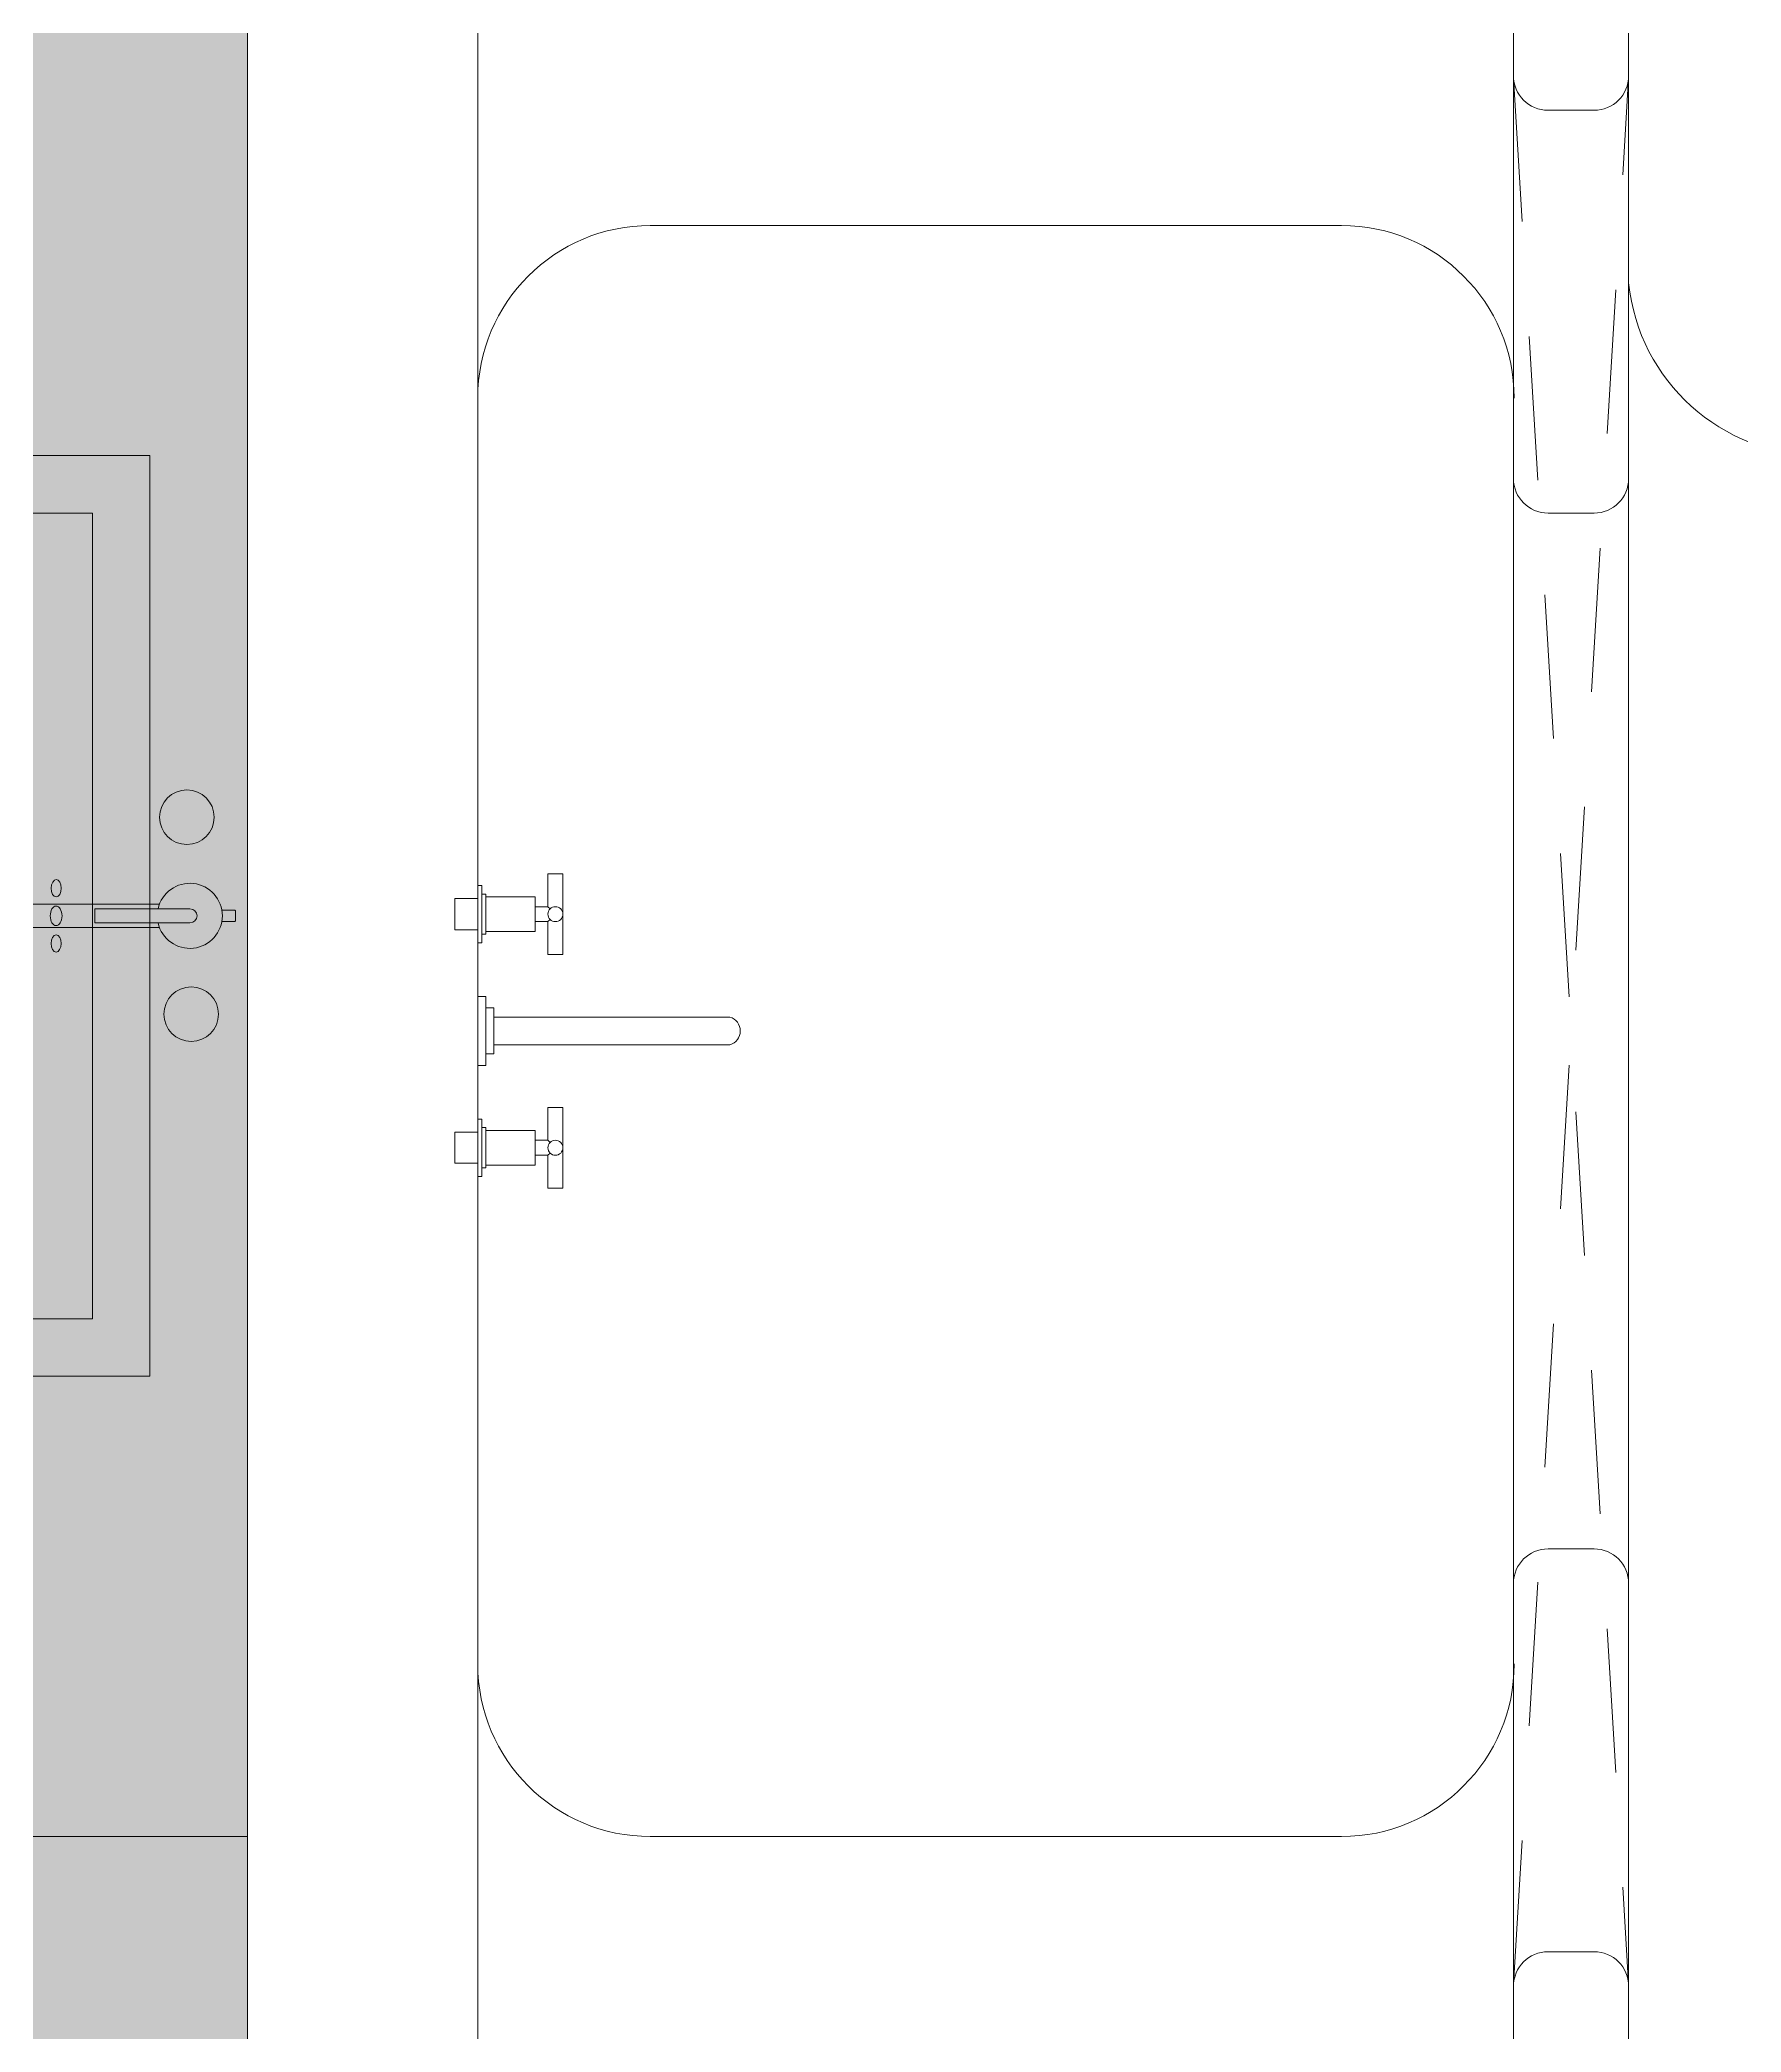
# Model space of a CAD drawing. Header units: metres. Extents: x 8 to 2416, y -346 to 476.
# Drawn here: x 214.881 to 216.36, y -175.583 to -173.852 of the extents above; entities that cross this region are included whole.
import ezdxf

# ---------------------------------------------------------------- set-up
doc = ezdxf.new("R2010")
doc.units = ezdxf.units.M
for name, pattern in [('0', [0]), ('DASHED', [0.75, 0.5, -0.25]), ('HIDDEN2', [0.1875, 0.125, -0.0625])]:
    doc.linetypes.add(name, pattern=pattern)
doc.layers.get('0').update_dxf_attribs({"color": 250, "linetype": '0', "lineweight": 20})
doc.layers.add('1', color=1, linetype='Continuous')
for name, color, linetype, lineweight in [('A-WALL', 250, 'Continuous', 20), ('baños', 140, 'Continuous', 0), ('muros bajitos', 252, 'Continuous', 5), ('PROYECCION', 9, 'DASHED', 0), ('SE-3', 253, 'Continuous', 5)]:
    doc.layers.add(name, color=color, linetype=linetype, lineweight=lineweight)
doc.styles.get("Standard").update_dxf_attribs({"font": 'arial.ttf', "height": 0.1875})

# ---------------------------------------------------------------- blocks, each defined once
blk = doc.blocks.new('A$C8d867532')
at = {"layer": 'baños', "linetype": 'Continuous'}
blk.add_line((0.0395, 0.4062, 0), (0.1223, 0.4062, 0.0004), dxfattribs=at)
at = {"layer": 'baños'}
for points in [[(0.0743, 0.8), (0.5243, 0.8), (0.5243, 0), (0.0743, 0)], [(0.1243, 0.75), (0.4743, 0.75), (0.4743, 0.05), (0.1243, 0.05)]]:
    blk.add_lwpolyline(points, close=True, dxfattribs=at)
at = {"layer": 'baños', "linetype": 'Continuous'}
blk.add_lwpolyline([(0.0672, 0.3939, -9.082434), (0.0672, 0.4062)], format="xyb", dxfattribs=at)
for points, elevation in [([(0.0114, 0.405), (0.0005, 0.405), (0, 0.4043), (0, 0.3957)], 0), ([(0.1223, 0.4062), (0.1223, 0.3939)], 0.0004), ([(0, 0.3957), (0.0005, 0.395), (0.0114, 0.395)], 0)]:
    blk.add_lwpolyline(points, dxfattribs=dict(at, elevation=elevation))
at = {"layer": 'baños', "linetype": 'Continuous', "elevation": 0}
for points in [[(0.0333, 0.4, -0.385153), (0.0395, 0.4062), (0.0395, 0.4062)], [(0.0333, 0.4, 0.385153), (0.0395, 0.3939), (0.0395, 0.3939)], [(0.0661, 0.4101), (0.1804, 0.4101, -0.363105), (0.1887, 0.4, -0.363105), (0.1804, 0.39), (0.0661, 0.39)]]:
    blk.add_lwpolyline(points, format="xyb", dxfattribs=at)
at = {"layer": 'baños', "linetype": 'Continuous', "extrusion": (1.31781e-06, -1, -8.43443e-26), "elevation": -0.3939}
blk.add_lwpolyline([(0.1223, 0.0004), (0.0395, 0)], close=True, dxfattribs=at)
at = {"layer": 'baños', "linetype": 'Continuous'}
for centre, radius in [((0.0422, 0.4857), 0.0237), ((0.2993, 0.4), 0.0317), ((0.2993, 0.4), 0.0159), ((0.0384, 0.3146), 0.0237)]:
    blk.add_circle(centre, radius, dxfattribs=at)
at = {"layer": 'baños', "linetype": 'Continuous', "extrusion": (3.61622e-27, 8.43443e-26, -1)}
for centre, major_axis, ratio in [((0.1557, 0.424), (0.00005, -0.0075), 0.581577), ((0.1558, 0.4), (0, -0.0085), 0.599546), ((0.1558, 0.376), (0.00005, -0.0075), 0.581577)]:
    blk.add_ellipse(centre, major_axis=major_axis, ratio=ratio, dxfattribs=at)
at = {"layer": 'baños', "linetype": 'Continuous', "flags": 8}
for tag, p in [('TRADENAME', (0.1887, 0.4, 0)), ('MODELNUMBER', (0.1887, 0.4, 0)), ('MATERIAL', (0.1888, 0.4, 0)), ('PRODUCT', (0.1888, 0.4, 0))]:
    blk.add_attdef(tag, p, '', height=0.0000254, rotation=270.0001, dxfattribs=at)
at = {"layer": 'baños', "linetype": 'Continuous'}
for tag, p in [('MATERIAL', (0.299, 0.3999)), ('PRODUCT', (0.299, 0.3999)), ('TRADENAME', (0.2991, 0.3999)), ('MODELNUMBER', (0.2991, 0.3999))]:
    blk.add_attdef(tag, p, '', height=0.0000254, rotation=90.0001, dxfattribs=at)
blk = doc.blocks.new('A$Ccb23abde')
at = {"layer": 'baños'}
for p, q in [((0.0485, 0.2482), (0.0215, 0.2482)), ((0.0215, 0.2482), (0.0215, 0.2282)), ((0.0485, 0.2282), (0.0485, 0.2482)), ((0.2515, 0.2482), (0.2245, 0.2482)), ((0.2245, 0.2482), (0.2245, 0.2282)), ((0.2515, 0.2282), (0.2515, 0.2482)), ((0.06, 0.2282), (0.01, 0.2282)), ((0.01, 0.2282), (0.01, 0.2247)), ((0.0215, 0.2282), (0.0485, 0.2282)), ((0.06, 0.2247), (0.06, 0.2282)), ((0.1665, 0.2282), (0.1065, 0.2282)), ((0.1065, 0.2282), (0.1065, 0.2212)), ((0.1665, 0.2212), (0.1665, 0.2282)), ((0.213, 0.2282), (0.263, 0.2282)), ((0.213, 0.2247), (0.213, 0.2282)), ((0.2245, 0.2282), (0.2515, 0.2282)), ((0.263, 0.2282), (0.263, 0.2247)), ((0.01, 0.2247), (0.0175, 0.2247)), ((0.0175, 0.2247), (0.0175, 0.2212)), ((0.0525, 0.2247), (0.0175, 0.2247)), ((0.0175, 0.2212), (0.02, 0.2212)), ((0.02, 0.2212), (0.02, 0.1782)), ((0.02, 0.2212), (0.05, 0.2212)), ((0.05, 0.1782), (0.05, 0.2212)), ((0.05, 0.2212), (0.0525, 0.2212)), ((0.0525, 0.2212), (0.0525, 0.2247)), ((0.0525, 0.2247), (0.06, 0.2247)), ((0.1065, 0.2212), (0.1665, 0.2212)), ((0.1565, 0.2212), (0.1165, 0.2212)), ((0.1165, 0.2212), (0.1165, 0.2142)), ((0.1165, 0.2142), (0.1565, 0.2142)), ((0.1485, 0.2142), (0.1245, 0.2142)), ((0.1245, 0.2142), (0.1245, 0.0091)), ((0.1485, 0.0091), (0.1485, 0.2142)), ((0.1565, 0.2142), (0.1565, 0.2212)), ((0.2205, 0.2247), (0.213, 0.2247)), ((0.2205, 0.2212), (0.2205, 0.2247)), ((0.2205, 0.2247), (0.2555, 0.2247)), ((0.223, 0.2212), (0.2205, 0.2212)), ((0.223, 0.1782), (0.223, 0.2212)), ((0.253, 0.2212), (0.223, 0.2212)), ((0.253, 0.2212), (0.253, 0.1782)), ((0.2555, 0.2212), (0.253, 0.2212)), ((0.2555, 0.2247), (0.2555, 0.2212)), ((0.263, 0.2247), (0.2555, 0.2247)), ((0.02, 0.1782), (0.0285, 0.1782)), ((0.0285, 0.1782), (0.0285, 0.1672)), ((0.0285, 0.1782), (0.0415, 0.1782)), ((0.0415, 0.1672), (0.0415, 0.1782)), ((0.0415, 0.1782), (0.05, 0.1782)), ((0.2315, 0.1782), (0.223, 0.1782)), ((0.2315, 0.1672), (0.2315, 0.1782)), ((0.2445, 0.1782), (0.2315, 0.1782)), ((0.2445, 0.1782), (0.2445, 0.1672)), ((0.253, 0.1782), (0.2445, 0.1782)), ((0.0285, 0.1672), (0, 0.1672)), ((0, 0.1672), (0, 0.1542)), ((0.0285, 0.1672), (0.0304, 0.1653)), ((0.0415, 0.1672), (0.0396, 0.1653)), ((0.07, 0.1672), (0.0415, 0.1672)), ((0.07, 0.1542), (0.07, 0.1672)), ((0.203, 0.1672), (0.2315, 0.1672)), ((0.203, 0.1542), (0.203, 0.1672)), ((0.2315, 0.1672), (0.2334, 0.1653)), ((0.2445, 0.1672), (0.2426, 0.1653)), ((0.2445, 0.1672), (0.273, 0.1672)), ((0.273, 0.1672), (0.273, 0.1542)), ((0, 0.1542), (0.07, 0.1542)), ((0.273, 0.1542), (0.203, 0.1542))]:
    blk.add_line(p, q, dxfattribs=at)
for centre, major_axis, start_param, end_param in [((0.035, 0.1607), (0.0046, 0.0046), 5.497787, 11.780972), ((0.238, 0.1607), (-0.0046, 0.0046), 3.926991, 10.210176), ((0.1365, 0.0125), (-0.00881, 0.00881), 1.057396, 3.654969)]:
    blk.add_ellipse(centre, major_axis=major_axis, ratio=1, start_param=start_param, end_param=end_param, dxfattribs=at)
blk = doc.blocks.new('PL BASE 2N NASAS 09')
at = {"layer": 'A-WALL'}
for p, q in [((165.0975, -5.4517), (165.0975, -7.5817)), ((165.2975, -5.4517), (165.2975, -7.5717))]:
    blk.add_line(p, q, dxfattribs=at)
at = {"layer": 'baños'}
for p, q in [((165.4475, -5.8118), (166.0481, -5.8118)), ((164.6975, -7.2117, 0), (165.0975, -7.2117, 0)), ((165.4475, -7.2117), (166.0481, -7.2117))]:
    blk.add_line(p, q, dxfattribs=at)
for centre, radius, start, end in [((165.4475, -5.9618), 0.15, 90, 180), ((166.0481, -5.9618), 0.15, 0, 90), ((166.4641, -5.8443), 0.1675, 185.9712, 270), ((165.4475, -7.0617), 0.15, 180, 270), ((166.0481, -7.0617), 0.15, 270, 0)]:
    blk.add_arc(centre, radius, start, end, dxfattribs=at)
at = {"layer": 'muros bajitos'}
for p, q in [((166.2975, -5.4117), (166.2975, -6.0317)), ((166.1975, -5.4517), (166.1975, -6.0318)), ((166.2275, -5.7117), (166.2675, -5.7117)), ((166.1975, -6.0318), (166.1975, -6.9917)), ((166.2975, -6.0317), (166.2975, -6.9917)), ((166.2275, -6.0617), (166.2675, -6.0617)), ((166.2275, -6.9617), (166.2675, -6.9617)), ((166.1975, -7.6117), (166.1975, -6.9917)), ((166.2975, -7.6117), (166.2975, -6.9917)), ((166.2275, -7.3118), (166.2675, -7.3118))]:
    blk.add_line(p, q, dxfattribs=at)
for centre, start, end in [((166.2275, -5.6817), 180, 270), ((166.2675, -5.6817), 270, 0), ((166.2275, -6.0317), 180, 270), ((166.2675, -6.0317), 270, 0), ((166.2275, -6.9917), 90, 180), ((166.2675, -6.9917), 0, 90), ((166.2275, -7.3418), 90, 180), ((166.2675, -7.3418), 0, 90)]:
    blk.add_arc(centre, 0.03, start, end, dxfattribs=at)
at = {"layer": 'PROYECCION', "linetype": 'HIDDEN2'}
for p, q in [((166.1976, -5.6836), (166.2975, -7.34)), ((166.1976, -7.34), (166.2975, -5.6836))]:
    blk.add_line(p, q, dxfattribs=at)
at = {"layer": '1', "color": 1}
ref = blk.add_blockref('A$C8d867532', (165.087, -6.8117, 0), dxfattribs=dict(at, xscale=-1))
ref.add_attrib('MATERIAL', 'VITREOUS CHINA', (164.788, -6.4119, 0), dxfattribs={"layer": 'baños', "linetype": 'Continuous', "height": 0.0000254, "rotation": 89.9999})
ref.add_attrib('PRODUCT', 'BATHROOM SINK', (164.788, -6.4119, 0), dxfattribs={"layer": 'baños', "linetype": 'Continuous', "height": 0.0000254, "rotation": 89.9999})
ref.add_attrib('TRADENAME', 'VOX', (164.7879, -6.4119, 0), dxfattribs={"layer": 'baños', "linetype": 'Continuous', "height": 0.0000254, "rotation": 89.9999})
ref.add_attrib('MODELNUMBER', 'K-5373', (164.7879, -6.4119, 0), dxfattribs={"layer": 'baños', "linetype": 'Continuous', "height": 0.0000254, "rotation": 89.9999})
ref.add_attrib('MATERIAL', 'BRASS', (164.8982, -6.4117, 0), dxfattribs={"layer": 'baños', "linetype": 'Continuous', "height": 0.0000254, "rotation": 269.9999})
ref.add_attrib('PRODUCT', 'FAUCETS', (164.8982, -6.4117, 0), dxfattribs={"layer": 'baños', "linetype": 'Continuous', "height": 0.0000254, "rotation": 269.9999})
ref.add_attrib('TRADENAME', 'PURIST', (164.8982, -6.4117, 0), dxfattribs={"layer": 'baños', "linetype": 'Continuous', "height": 0.0000254, "rotation": 269.9999})
ref.add_attrib('MODELNUMBER', 'K-14404-4A', (164.8983, -6.4117, 0), dxfattribs={"layer": 'baños', "linetype": 'Continuous', "height": 0.0000254, "rotation": 269.9999})
at = {"layer": 'baños', "rotation": 90}
blk.add_blockref('A$Ccb23abde', (165.5257, -6.6482), dxfattribs=at)
at = {"layer": 'baños', "linetype": 'Continuous', "flags": 8}
for tag, p in [('MODELNUMBER', (167.1329, -5.6306, 0)), ('TRADENAME', (167.1329, -5.6307, 0)), ('PRODUCT', (167.1329, -5.6307, 0)), ('MATERIAL', (167.1329, -5.6307, 0)), ('MODELNUMBER', (168.3076, -5.6306, 0)), ('TRADENAME', (168.3076, -5.6307, 0)), ('PRODUCT', (168.3076, -5.6307, 0)), ('MATERIAL', (168.3076, -5.6307, 0))]:
    blk.add_attdef(tag, p, '', height=0.0000254, rotation=180.0001, dxfattribs=at)
blk = doc.blocks.new('PL MUEBLES 2N NASAS 09')
blk.add_blockref('PL BASE 2N NASAS 09', (49.9143, 62.717))

msp = doc.modelspace()

# ---------------------------------------------------------------- hatches: boundary and pattern name
at = {"layer": 'SE-3', "true_color": 0xffc78f, "transparency": 33554483}
h = msp.add_hatch(color=31, dxfattribs=at)
h.dxf.hatch_style = 1
edge = h.paths.add_edge_path()
edge.add_arc((212.90182, -173.65323), 0.04, 90, 180, ccw=False)
edge.add_line((212.90182, -173.61323), (213.12182, -173.61323))
edge.add_line((213.12182, -173.61323), (213.12088, -173.61323))
edge.add_line((213.12088, -173.61323), (213.11923, -173.61323))
edge.add_line((213.11923, -173.61323), (213.79714, -173.61333))
edge.add_line((213.79714, -173.61333), (213.79892, -173.61323))
edge.add_line((213.79892, -173.61323), (213.80184, -173.61322))
edge.add_line((213.80184, -173.61322), (214.12185, -173.61323))
edge.add_line((214.12185, -173.61323), (214.12283, -173.61323))
edge.add_line((214.12283, -173.61323), (214.12423, -173.61323))
edge.add_line((214.12423, -173.61323), (214.79712, -173.61333))
edge.add_line((214.79712, -173.61333), (214.80058, -173.61321))
edge.add_line((214.80058, -173.61321), (214.80176, -173.61323))
edge.add_line((214.80176, -173.61323), (215.02182, -173.61323))
edge.add_arc((215.02182, -173.65323), 0.04, 0, 90, ccw=False)
edge.add_line((215.06182, -173.65323), (215.06182, -175.54323))
edge.add_line((215.06182, -175.54323), (215.06182, -175.71261))
edge.add_line((215.06182, -175.71261), (214.58286, -175.71261))
edge.add_line((214.58286, -175.71261), (214.59182, -175.71323))
edge.add_line((214.59182, -175.71323), (215.06182, -175.71323))
edge.add_line((215.06182, -175.71323), (215.06182, -175.78323))
edge.add_line((215.06182, -175.78323), (215.06182, -177.09323))
edge.add_arc((214.99182, -177.09323), 0.07, -90, 0, ccw=False)
edge.add_line((214.99182, -177.16323), (213.93182, -177.16323))
edge.add_arc((213.93182, -177.09323), 0.07, 180, 270, ccw=False)
edge.add_line((213.86182, -177.09323), (213.86182, -175.90825))
edge.add_arc((213.8297, -175.89715), 0.03399, 340.9452, 446.41089)
edge.add_line((213.83182, -175.86323), (213.79182, -175.86323))
edge.add_arc((213.79182, -175.89323), 0.03, 89.99972, 180)
edge.add_line((213.76182, -175.89323), (213.76182, -177.09323))
edge.add_arc((213.69182, -177.09323), 0.07, -90, 0, ccw=False)
edge.add_line((213.69182, -177.16323), (212.93182, -177.16323))
edge.add_arc((212.93182, -177.09323), 0.07, 180, 270, ccw=False)
edge.add_line((212.86182, -177.09323), (212.86182, -176.00315))
edge.add_arc((212.90182, -176.00323), 0.04, 92.03119, 179.89066, ccw=False)
edge.add_line((212.90041, -175.96325), (212.93319, -175.96319))
edge.add_arc((212.93182, -175.93322), 0.03, 272.60246, 353.25595)
edge.add_line((212.96162, -175.93675), (212.96182, -175.89301))
edge.add_arc((212.93182, -175.89323), 0.03, 0.41871, 89.99916)
edge.add_line((212.93182, -175.86323), (212.90182, -175.86323))
edge.add_arc((212.90182, -175.82323), 0.04, 179.99998, 270, ccw=False)
edge.add_line((212.86182, -175.82323), (212.86182, -174.70323))
edge.add_arc((212.82182, -174.70323), 0.04, 0, 90)
edge.add_line((212.82182, -174.66323), (212.75182, -174.66323))
edge.add_arc((212.75182, -174.70323), 0.04, 90, 180)
edge.add_line((212.71182, -174.70323), (212.71182, -173.72323))
edge.add_arc((212.75182, -173.72323), 0.04, 180, 270)
edge.add_line((212.75182, -173.76323), (212.82533, -173.76307))
edge.add_arc((212.82182, -173.72323), 0.04, 275.02408, 360)
edge.add_line((212.86182, -173.72323), (212.86182, -173.65323))

# ---------------------------------------------------------------- block references
msp.add_blockref('PL MUEBLES 2N NASAS 09', (0.05, -230.9185))

doc.saveas('drawing.dxf')
